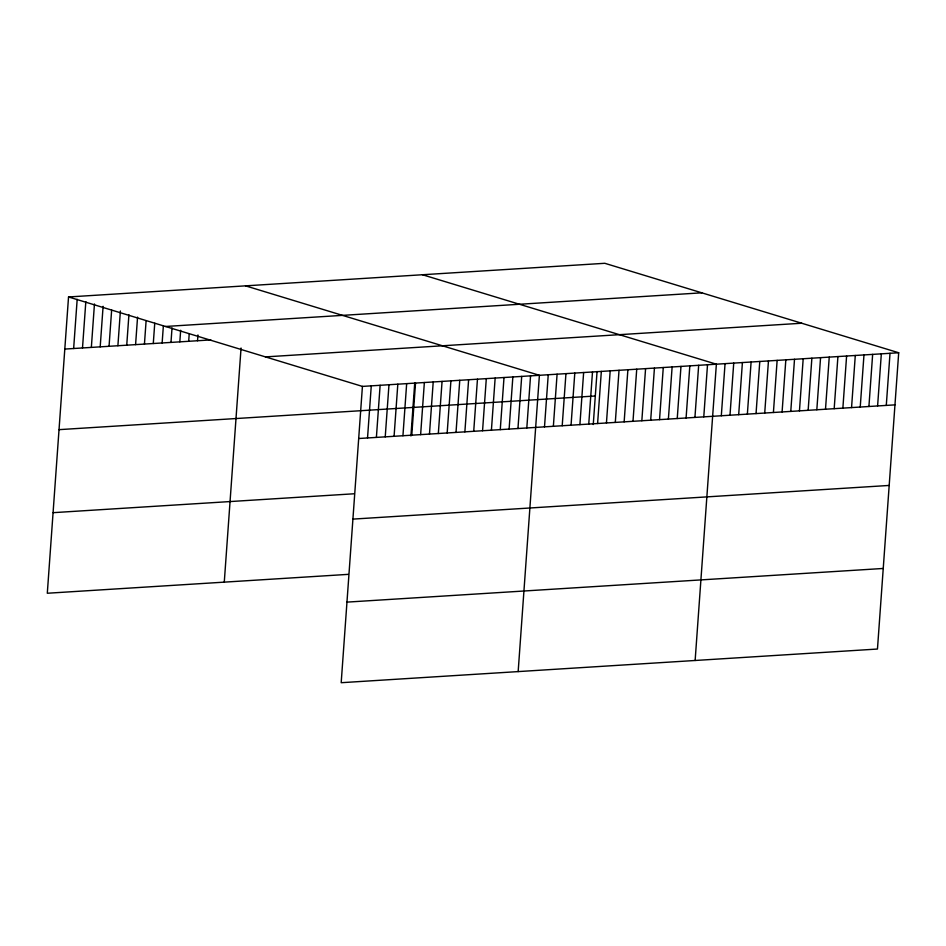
<?xml version="1.0" encoding="UTF-8"?>
<svg xmlns="http://www.w3.org/2000/svg" width="946" height="946" viewBox="0 0 946 946"><rect width="100%" height="100%" fill="white"/><g stroke="black" fill="none" stroke-linecap="round" stroke-linejoin="round"><path stroke-width="1.42" d="M68.538 296.961L362.424 386.406L341.187 682.705L877.462 649.039L898.7 352.752L604.813 263.295L68.538 296.961L47.3 593.248L348.152 574.364M73.646 348.518L77.182 299.303M82.503 347.962L85.826 301.632M91.348 347.407L94.458 303.973M100.193 346.851L103.102 306.315M109.05 346.295L111.64 310.111M117.895 345.739L120.39 310.998M126.74 345.184L128.916 314.781M135.585 344.628L137.56 317.123M144.442 344.072L146.098 320.919M153.287 343.516L154.742 323.248M162.133 342.96L163.386 325.59M170.99 342.405L172.018 327.931M179.835 341.849L180.662 330.272M188.68 341.293L189.2 334.056M197.537 340.749L197.951 334.955M224.273 582.145L241.053 348.033M367.533 437.963L371.27 385.85M376.39 437.407L380.126 385.294M385.235 436.863L388.972 384.738M394.08 436.307L397.817 384.182M402.937 435.751L406.662 383.627M410.919 435.976L414.726 382.976M411.782 435.195L415.519 383.071M420.627 434.64L424.364 382.515M429.472 434.084L433.209 381.959M438.329 433.528L442.066 381.404M447.174 432.972L450.911 380.86M456.019 432.417L459.756 380.304M464.876 431.861L468.613 379.748M473.721 431.305L477.458 379.192M482.566 430.749L486.303 378.637M491.412 430.194L495.148 378.081M500.268 429.638L504.005 377.525M509.114 429.082L512.85 376.969M517.959 428.526L521.695 376.413M526.816 427.97L530.552 375.858M518.16 671.589L539.397 375.302L245.511 285.846M544.506 426.859L548.242 374.746M553.363 426.303L557.088 374.19M562.208 425.747L565.945 373.635M571.053 425.192L574.79 373.079M579.898 424.636L583.635 372.523M588.755 424.08L592.492 371.967M593.26 424.529L597.056 371.53M597.6 423.524L601.337 371.411M606.445 422.968L610.182 370.856M615.302 422.413L619.027 370.3M624.147 421.857L627.884 369.744M632.992 421.313L636.729 369.188M641.837 420.757L645.574 368.633M650.694 420.201L654.431 368.077M659.539 419.646L663.276 367.521M668.384 419.09L672.121 366.965M677.241 418.534L680.978 366.409M686.087 417.978L689.823 365.854M694.932 417.423L698.668 365.31M703.777 416.867L707.513 364.754M695.133 660.485L716.37 364.198L422.484 274.742M721.313 415.767L725.05 363.654M729.993 415.223L733.729 363.098M738.684 414.679L742.409 362.555M747.364 414.123L751.1 362.011M756.043 413.579L759.78 361.467M764.723 413.035L768.459 360.923M773.414 412.491L777.139 360.379M782.094 411.948L785.83 359.835M790.773 411.404L794.51 359.291M799.453 410.86L803.189 358.747M808.144 410.316L811.869 358.203M816.824 409.772L820.56 357.659M825.503 409.228L829.24 357.115M834.183 408.684L837.92 356.559M842.874 408.14L846.599 356.015M851.554 407.584L855.29 355.471M860.233 407.04L863.97 354.927M868.913 406.496L872.65 354.383M877.604 405.952L881.329 353.839M886.284 405.408L890.02 353.296M165.526 326.476L701.802 292.822M64.801 349.074L210.804 339.91M265.448 356.89L801.723 323.236M362.424 386.406L898.7 352.752M59.03 429.65L595.306 395.996M358.688 438.518L894.963 404.864M53.071 512.673L353.922 493.788M352.917 519.106L889.193 485.44M346.957 602.117L883.233 568.463"/></g></svg>
